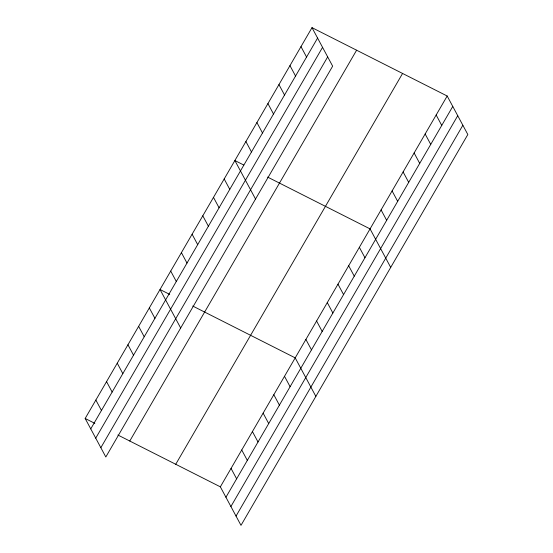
<?xml version="1.0" encoding="UTF-8"?>
<svg xmlns="http://www.w3.org/2000/svg" width="553" height="553" viewBox="0 0 553 553"><rect width="100%" height="100%" fill="white"/><g stroke="black" fill="none" stroke-linecap="round" stroke-linejoin="round"><path stroke-width="0.83" d="M312.003 27.65L332.65 66.16L105.817 456.985L85.169 418.469L312.003 27.65L447.183 96.015L467.831 134.531L240.997 525.35L220.35 486.84L117.886 435.017M90.754 428.886L317.588 38.067M95.724 438.163L322.558 47.337M100.846 447.709L327.68 56.89M129.775 441.031L356.609 50.212M175.736 464.278L402.57 73.459M220.35 486.84L447.183 96.015M225.935 497.258L452.769 106.432M230.905 506.527L457.739 115.708M236.027 516.08L462.861 125.254M243.797 165.043L234.88 160.529L255.527 199.039M267.59 177.078L370.061 228.894L390.708 267.41M169.688 294.39L160.024 289.502L180.672 328.012M192.734 306.044L295.205 357.867L315.853 396.377M85.169 418.469L94.833 423.363M436.165 115.003L441.75 125.42M425.146 133.985L430.732 144.402M414.128 152.967L419.713 163.384M403.109 171.948L408.695 182.366M392.091 190.93L397.676 201.347M300.984 46.632L306.569 57.049M381.079 209.912L386.665 220.329M289.966 65.613L295.551 76.031M278.947 84.595L284.532 95.012M359.367 247.322L364.952 257.739M267.929 103.584L273.514 114.001M348.673 265.744L354.259 276.161M256.91 122.566L262.502 132.983M337.98 284.173L343.565 294.59M245.898 141.547L251.484 151.964M327.286 302.595L332.871 313.012M316.593 321.017L322.178 331.434M224.186 178.951L229.772 189.368M305.899 339.445L311.484 349.862M213.493 197.38L219.078 207.797M202.799 215.801L208.384 226.218M284.512 376.296L290.097 386.713M192.105 234.23L197.691 244.647M273.818 394.718L279.403 405.135M181.412 252.652L186.997 263.069M263.124 413.139L268.71 423.557M170.718 271.074L176.303 281.491M252.431 431.568L258.016 441.985M241.737 449.99L247.322 460.407M149.331 307.924L154.916 318.341M231.043 468.412L236.629 478.829M138.637 326.346L144.222 336.77M127.943 344.775L133.529 355.192M117.25 363.197L122.835 373.614M106.556 381.625L112.141 392.042M95.863 400.047L101.448 410.464"/></g></svg>
